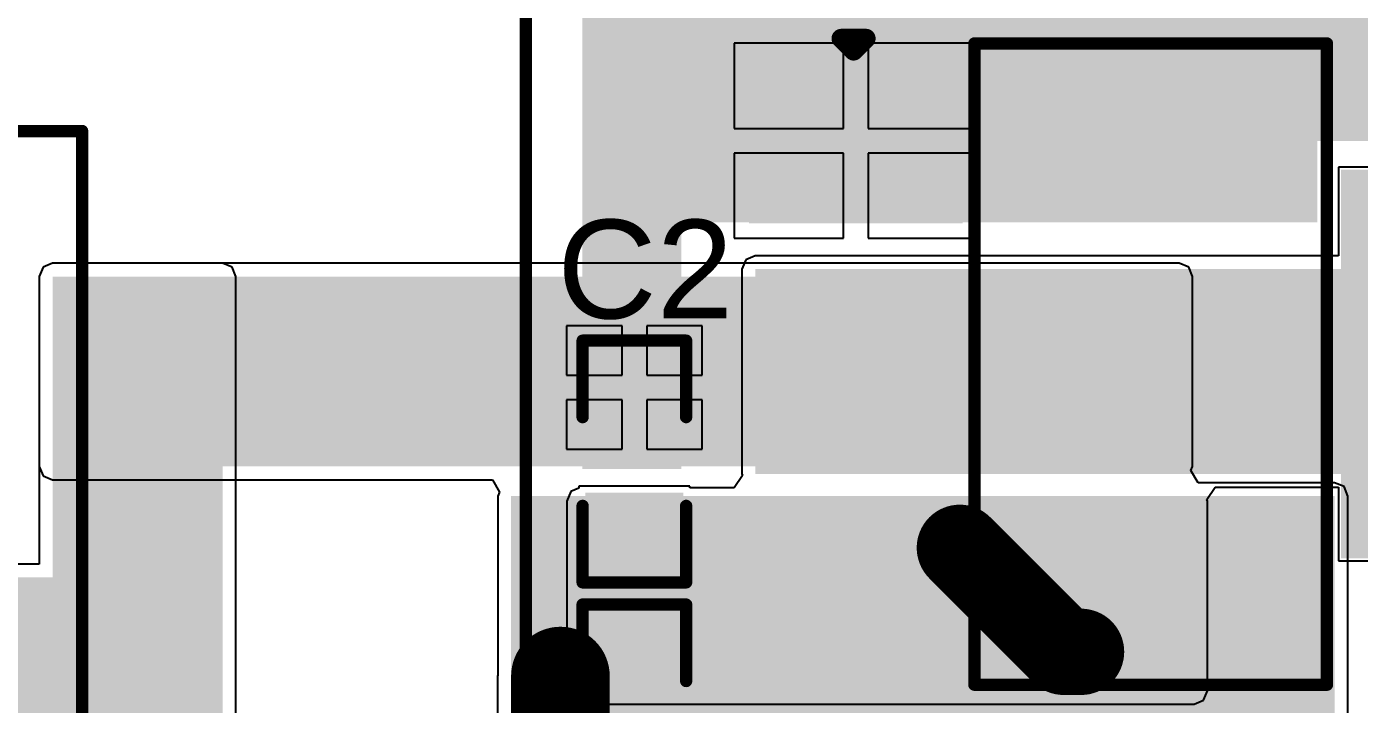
# Model space of a CAD drawing. Header units: millimetres. Extents: x -0.27 to 4.7, y -0.39 to 2.83.
# Drawn here: x 2.78 to 3.32, y 1.826 to 2.1 of the extents above; entities that cross this region are included whole.
import ezdxf

# ---------------------------------------------------------------- set-up
doc = ezdxf.new("R2010")
doc.units = ezdxf.units.MM
doc.header["$MEASUREMENT"] = 0
for name, color, linetype in [('BottomLayer', 5, 'Continuous'), ('BottomSolder', 6, 'Continuous'), ('TopLayer', 1, 'Continuous'), ('TopOverlay', 2, 'Continuous'), ('TopPaste', 8, 'Continuous'), ('TopSolder', 216, 'Continuous'), ('ViaHoleLayer', 16, 'Continuous')]:
    doc.layers.add(name, color=color, linetype=linetype)
doc.styles.add('Arial', font='', dxfattribs={"height": 0.2})
doc.styles.get('Arial').set_extended_font_data('Arial')

# ---------------------------------------------------------------- blocks, each defined once
blk = doc.blocks.new('OLED_0_96________2C_12')
at = {"layer": 'TopOverlay', "const_width": 0.005}
for points in [[(-0.539, 0.062), (0.539, 0.062)], [(0.539, -1.036), (0.539, 0.062)]]:
    blk.add_lwpolyline(points, dxfattribs=at)
at = {"layer": 'TopOverlay', "const_width": 0.0025}
blk.add_lwpolyline([(0.53775, 0.062, 1), (0.54025, 0.062, 1)], format="xyb", close=True, dxfattribs=at)
blk.add_lwpolyline([(0.53775, 0.062, 1), (0.54025, 0.062, 1)], format="xyb", close=True, dxfattribs=at)
blk = doc.blocks.new('ZIO_101954_13')
at = {"layer": 'TopOverlay', "const_width": 0.005}
blk.add_lwpolyline([(0.719, -1.74), (0.719, 0.057)], dxfattribs=at)
blk = doc.blocks.new('SOT__223_59')
at = {"layer": 'TopLayer'}
for points in [[(-0.0748, 0.15945), (0.0748, 0.15945), (0.0748, 0.08071), (-0.0748, 0.08071)], [(-0.12008, -0.08071), (-0.06102, -0.08071), (-0.06102, -0.15945), (-0.12008, -0.15945)], [(-0.02953, -0.08071), (0.02953, -0.08071), (0.02953, -0.15945), (-0.02953, -0.15945)], [(0.06102, -0.08071), (0.12008, -0.08071), (0.12008, -0.15945), (0.06102, -0.15945)]]:
    blk.add_hatch(color=1, dxfattribs=at).paths.add_polyline_path(points)
at = {"layer": 'TopPaste'}
for points in [[(-0.0748, 0.15945), (0.0748, 0.15945), (0.0748, 0.08071), (-0.0748, 0.08071)], [(-0.12008, -0.08071), (-0.06102, -0.08071), (-0.06102, -0.15945), (-0.12008, -0.15945)], [(-0.02953, -0.08071), (0.02953, -0.08071), (0.02953, -0.15945), (-0.02953, -0.15945)], [(0.06102, -0.08071), (0.12008, -0.08071), (0.12008, -0.15945), (0.06102, -0.15945)]]:
    blk.add_hatch(color=8, dxfattribs=at).paths.add_polyline_path(points)
at = {"layer": 'TopSolder'}
for points in [[(-0.0788, 0.16345), (0.0788, 0.16345), (0.0788, 0.07671), (-0.0788, 0.07671)], [(-0.12408, -0.07671), (-0.05702, -0.07671), (-0.05702, -0.16345), (-0.12408, -0.16345)], [(-0.03353, -0.07671), (0.03353, -0.07671), (0.03353, -0.16345), (-0.03353, -0.16345)], [(0.05702, -0.07671), (0.12408, -0.07671), (0.12408, -0.16345), (0.05702, -0.16345)]]:
    blk.add_hatch(color=216, dxfattribs=at).paths.add_polyline_path(points)
at = {"layer": 'TopOverlay'}
for points, const_width in [([(-0.13, -0.072), (-0.13, 0.071)], 0.005), ([(0.13, 0.071), (-0.13, 0.071)], 0.005), ([(0.13, -0.072), (0.13, 0.071)], 0.005), ([(0.13, -0.072), (-0.13, -0.072)], 0.005), ([(-0.132, -0.126), (-0.132, -0.116)], 0.00787), ([(-0.127, -0.121), (-0.132, -0.116)], 0.00787), ([(-0.132, -0.126), (-0.127, -0.121)], 0.00787)]:
    blk.add_lwpolyline(points, dxfattribs=dict(at, const_width=const_width))
for points, const_width in [([(-0.13125, 0.071, 1), (-0.12875, 0.071, 1)], 0.0025), ([(-0.13125, 0.071, 1), (-0.12875, 0.071, 1)], 0.0025), ([(0.12875, 0.071, 1), (0.13125, 0.071, 1)], 0.0025), ([(0.12875, 0.071, 1), (0.13125, 0.071, 1)], 0.0025), ([(-0.13125, -0.072, 1), (-0.12875, -0.072, 1)], 0.0025), ([(-0.13125, -0.072, 1), (-0.12875, -0.072, 1)], 0.0025), ([(0.12875, -0.072, 1), (0.13125, -0.072, 1)], 0.0025), ([(0.12875, -0.072, 1), (0.13125, -0.072, 1)], 0.0025), ([(-0.13397, -0.116, 1), (-0.13003, -0.116, 1)], 0.00394), ([(-0.13397, -0.116, 1), (-0.13003, -0.116, 1)], 0.00394), ([(-0.12897, -0.121, 1), (-0.12503, -0.121, 1)], 0.00394), ([(-0.12897, -0.121, 1), (-0.12503, -0.121, 1)], 0.00394), ([(-0.13397, -0.126, 1), (-0.13003, -0.126, 1)], 0.00394), ([(-0.13397, -0.126, 1), (-0.13003, -0.126, 1)], 0.00394)]:
    blk.add_lwpolyline(points, format="xyb", close=True, dxfattribs=dict(at, const_width=const_width))
blk = doc.blocks.new('C___0603_214')
at = {"layer": 'TopLayer'}
for points in [[(-0.015, 0.0175), (-0.015, -0.0175), (-0.045, -0.0175), (-0.045, 0.0175)], [(0.045, 0.0175), (0.045, -0.0175), (0.015, -0.0175), (0.015, 0.0175)]]:
    blk.add_hatch(color=1, dxfattribs=at).paths.add_polyline_path(points)
at = {"layer": 'TopPaste'}
for points in [[(-0.015, 0.0175), (-0.015, -0.0175), (-0.045, -0.0175), (-0.045, 0.0175)], [(0.045, 0.0175), (0.045, -0.0175), (0.015, -0.0175), (0.015, 0.0175)]]:
    blk.add_hatch(color=8, dxfattribs=at).paths.add_polyline_path(points)
at = {"layer": 'TopSolder'}
for points in [[(-0.01264, 0.01986), (-0.01264, -0.01986), (-0.04736, -0.01986), (-0.04736, 0.01986)], [(0.04736, 0.01986), (0.04736, -0.01986), (0.01264, -0.01986), (0.01264, 0.01986)]]:
    blk.add_hatch(color=216, dxfattribs=at).paths.add_polyline_path(points)
at = {"layer": 'TopOverlay', "const_width": 0.005}
for points in [[(-0.049, -0.021), (-0.049, 0.021)], [(-0.018, 0.021), (-0.049, 0.021)], [(0.049, 0.021), (0.018, 0.021)], [(0.049, -0.021), (0.049, 0.021)], [(-0.018, -0.021), (-0.049, -0.021)], [(0.049, -0.021), (0.018, -0.021)]]:
    blk.add_lwpolyline(points, dxfattribs=at)
at = {"layer": 'TopOverlay', "const_width": 0.0025}
for points in [[(-0.05025, 0.021, 1), (-0.04775, 0.021, 1)], [(-0.05025, 0.021, 1), (-0.04775, 0.021, 1)], [(-0.01925, 0.021, 1), (-0.01675, 0.021, 1)], [(0.01675, 0.021, 1), (0.01925, 0.021, 1)], [(0.04775, 0.021, 1), (0.05025, 0.021, 1)], [(0.04775, 0.021, 1), (0.05025, 0.021, 1)], [(-0.05025, -0.021, 1), (-0.04775, -0.021, 1)], [(-0.05025, -0.021, 1), (-0.04775, -0.021, 1)], [(-0.01925, -0.021, 1), (-0.01675, -0.021, 1)], [(0.01675, -0.021, 1), (0.01925, -0.021, 1)], [(0.04775, -0.021, 1), (0.05025, -0.021, 1)], [(0.04775, -0.021, 1), (0.05025, -0.021, 1)]]:
    blk.add_lwpolyline(points, format="xyb", close=True, dxfattribs=at)
blk = doc.blocks.new('C___0603_215')
at = {"layer": 'TopLayer'}
for points in [[(-0.015, 0.0175), (-0.015, -0.0175), (-0.045, -0.0175), (-0.045, 0.0175)], [(0.045, 0.0175), (0.045, -0.0175), (0.015, -0.0175), (0.015, 0.0175)]]:
    blk.add_hatch(color=1, dxfattribs=at).paths.add_polyline_path(points)
at = {"layer": 'TopPaste'}
for points in [[(-0.015, 0.0175), (-0.015, -0.0175), (-0.045, -0.0175), (-0.045, 0.0175)], [(0.045, 0.0175), (0.045, -0.0175), (0.015, -0.0175), (0.015, 0.0175)]]:
    blk.add_hatch(color=8, dxfattribs=at).paths.add_polyline_path(points)
at = {"layer": 'TopSolder'}
for points in [[(-0.01264, 0.01986), (-0.01264, -0.01986), (-0.04736, -0.01986), (-0.04736, 0.01986)], [(0.04736, 0.01986), (0.04736, -0.01986), (0.01264, -0.01986), (0.01264, 0.01986)]]:
    blk.add_hatch(color=216, dxfattribs=at).paths.add_polyline_path(points)
at = {"layer": 'TopOverlay', "const_width": 0.005}
for points in [[(-0.049, 0.021), (-0.018, 0.021)], [(-0.049, 0.021), (-0.049, -0.021)], [(0.018, 0.021), (0.049, 0.021)], [(0.049, 0.021), (0.049, -0.021)], [(-0.049, -0.021), (-0.018, -0.021)], [(0.018, -0.021), (0.049, -0.021)]]:
    blk.add_lwpolyline(points, dxfattribs=at)
at = {"layer": 'TopOverlay', "const_width": 0.0025}
for points in [[(-0.05025, 0.021, 1), (-0.04775, 0.021, 1)], [(-0.05025, 0.021, 1), (-0.04775, 0.021, 1)], [(-0.01925, 0.021, 1), (-0.01675, 0.021, 1)], [(0.01675, 0.021, 1), (0.01925, 0.021, 1)], [(0.04775, 0.021, 1), (0.05025, 0.021, 1)], [(0.04775, 0.021, 1), (0.05025, 0.021, 1)], [(-0.05025, -0.021, 1), (-0.04775, -0.021, 1)], [(-0.05025, -0.021, 1), (-0.04775, -0.021, 1)], [(-0.01925, -0.021, 1), (-0.01675, -0.021, 1)], [(0.01675, -0.021, 1), (0.01925, -0.021, 1)], [(0.04775, -0.021, 1), (0.05025, -0.021, 1)], [(0.04775, -0.021, 1), (0.05025, -0.021, 1)]]:
    blk.add_lwpolyline(points, format="xyb", close=True, dxfattribs=at)

msp = doc.modelspace()

# ---------------------------------------------------------------- hatches: boundary and pattern name
at = {"layer": 'BottomLayer'}
for points in [[(2.79, 1.922), (3.247, 1.922), (3.247, 1.999), (2.79, 1.999)], [(2.976, 1.802), (3.31, 1.802), (3.31, 1.91), (2.976, 1.91)]]:
    msp.add_hatch(color=5, dxfattribs=at).paths.add_polyline_path(points)
h = msp.add_hatch(color=5, dxfattribs=at)
edge = h.paths.add_edge_path()
edge.add_arc((3.196, 1.986), 0.01181, 0, 360)
h = msp.add_hatch(color=5, dxfattribs=at)
edge = h.paths.add_edge_path()
edge.add_arc((3.226, 1.986), 0.01181, 0, 360)
h = msp.add_hatch(color=5, dxfattribs=at)
edge = h.paths.add_edge_path()
edge.add_arc((2.819, 1.976), 0.01181, 0, 360)
h = msp.add_hatch(color=5, dxfattribs=at)
edge = h.paths.add_edge_path()
edge.add_arc((3.196, 1.96033), 0.01181, 0, 360)
h = msp.add_hatch(color=5, dxfattribs=at)
edge = h.paths.add_edge_path()
edge.add_arc((3.226, 1.96033), 0.01181, 0, 360)
h = msp.add_hatch(color=5, dxfattribs=at)
edge = h.paths.add_edge_path()
edge.add_arc((2.819, 1.94), 0.01181, 0, 360)
h = msp.add_hatch(color=5, dxfattribs=at)
edge = h.paths.add_edge_path()
edge.add_arc((3.196, 1.93467), 0.01181, 0, 360)
h = msp.add_hatch(color=5, dxfattribs=at)
edge = h.paths.add_edge_path()
edge.add_arc((3.226, 1.93467), 0.01181, 0, 360)
h = msp.add_hatch(color=5, dxfattribs=at)
edge = h.paths.add_edge_path()
edge.add_arc((3.199, 1.897), 0.01181, 0, 360)
h = msp.add_hatch(color=5, dxfattribs=at)
edge = h.paths.add_edge_path()
edge.add_arc((3.229, 1.897), 0.01181, 0, 360)
h = msp.add_hatch(color=5, dxfattribs=at)
edge = h.paths.add_edge_path()
edge.add_arc((3.057, 1.896), 0.01181, 0, 360)
h = msp.add_hatch(color=5, dxfattribs=at)
edge = h.paths.add_edge_path()
edge.add_arc((3.057, 1.87033), 0.01181, 0, 360)
h = msp.add_hatch(color=5, dxfattribs=at)
edge = h.paths.add_edge_path()
edge.add_arc((3.199, 1.87133), 0.01181, 0, 360)
h = msp.add_hatch(color=5, dxfattribs=at)
edge = h.paths.add_edge_path()
edge.add_arc((3.229, 1.87133), 0.01181, 0, 360)
h = msp.add_hatch(color=5, dxfattribs=at)
edge = h.paths.add_edge_path()
edge.add_arc((3.057, 1.84467), 0.01181, 0, 360)
h = msp.add_hatch(color=5, dxfattribs=at)
edge = h.paths.add_edge_path()
edge.add_arc((3.199, 1.84567), 0.01181, 0, 360)
h = msp.add_hatch(color=5, dxfattribs=at)
edge = h.paths.add_edge_path()
edge.add_arc((3.229, 1.84567), 0.01181, 0, 360)
at = {"layer": 'BottomSolder'}
h = msp.add_hatch(color=6, dxfattribs=at)
edge = h.paths.add_edge_path()
edge.add_arc((3.196, 1.986), 0.00591, 0, 360)
h = msp.add_hatch(color=6, dxfattribs=at)
edge = h.paths.add_edge_path()
edge.add_arc((3.226, 1.986), 0.00591, 0, 360)
h = msp.add_hatch(color=6, dxfattribs=at)
edge = h.paths.add_edge_path()
edge.add_arc((2.819, 1.976), 0.00591, 0, 360)
h = msp.add_hatch(color=6, dxfattribs=at)
edge = h.paths.add_edge_path()
edge.add_arc((3.196, 1.96033), 0.00591, 0, 360)
h = msp.add_hatch(color=6, dxfattribs=at)
edge = h.paths.add_edge_path()
edge.add_arc((3.226, 1.96033), 0.00591, 0, 360)
h = msp.add_hatch(color=6, dxfattribs=at)
edge = h.paths.add_edge_path()
edge.add_arc((2.819, 1.94), 0.00591, 0, 360)
h = msp.add_hatch(color=6, dxfattribs=at)
edge = h.paths.add_edge_path()
edge.add_arc((3.196, 1.93467), 0.00591, 0, 360)
h = msp.add_hatch(color=6, dxfattribs=at)
edge = h.paths.add_edge_path()
edge.add_arc((3.226, 1.93467), 0.00591, 0, 360)
h = msp.add_hatch(color=6, dxfattribs=at)
edge = h.paths.add_edge_path()
edge.add_arc((3.199, 1.897), 0.00591, 0, 360)
h = msp.add_hatch(color=6, dxfattribs=at)
edge = h.paths.add_edge_path()
edge.add_arc((3.229, 1.897), 0.00591, 0, 360)
h = msp.add_hatch(color=6, dxfattribs=at)
edge = h.paths.add_edge_path()
edge.add_arc((3.057, 1.896), 0.00591, 0, 360)
h = msp.add_hatch(color=6, dxfattribs=at)
edge = h.paths.add_edge_path()
edge.add_arc((3.057, 1.87033), 0.00591, 0, 360)
h = msp.add_hatch(color=6, dxfattribs=at)
edge = h.paths.add_edge_path()
edge.add_arc((3.199, 1.87133), 0.00591, 0, 360)
h = msp.add_hatch(color=6, dxfattribs=at)
edge = h.paths.add_edge_path()
edge.add_arc((3.229, 1.87133), 0.00591, 0, 360)
h = msp.add_hatch(color=6, dxfattribs=at)
edge = h.paths.add_edge_path()
edge.add_arc((3.057, 1.84467), 0.00591, 0, 360)
h = msp.add_hatch(color=6, dxfattribs=at)
edge = h.paths.add_edge_path()
edge.add_arc((3.199, 1.84567), 0.00591, 0, 360)
h = msp.add_hatch(color=6, dxfattribs=at)
edge = h.paths.add_edge_path()
edge.add_arc((3.229, 1.84567), 0.00591, 0, 360)
at = {"layer": 'TopLayer'}
for points in [[(3.018, 2.054), (3.57582, 2.054), (3.57582, 2.57695), (3.018, 2.57695)], [(3.045, 1.921), (3.045, 2.189), (3.00495, 2.189), (3.00495, 1.921)], [(3.303, 2.05895), (3.03082, 2.05895), (3.03082, 2.02095), (3.303, 2.02095)], [(3.075, 1.919), (3.321, 1.919), (3.321, 2.002), (3.075, 2.002)], [(2.79, 1.84415), (2.859, 1.84415), (2.859, 1.999), (2.79, 1.999)], [(3.004, 1.831), (3.253, 1.831), (3.253, 1.90795), (3.004, 1.90795)], [(2.859, 1.819), (2.859, 1.877), (1.895, 1.877), (1.895, 1.819)]]:
    msp.add_hatch(color=1, dxfattribs=at).paths.add_polyline_path(points)
h = msp.add_hatch(color=1, dxfattribs=at)
edge = h.paths.add_edge_path()
edge.add_arc((3.196, 1.986), 0.01181, 0, 360)
h = msp.add_hatch(color=1, dxfattribs=at)
edge = h.paths.add_edge_path()
edge.add_arc((3.226, 1.986), 0.01181, 0, 360)
h = msp.add_hatch(color=1, dxfattribs=at)
edge = h.paths.add_edge_path()
edge.add_arc((2.819, 1.976), 0.01181, 0, 360)
h = msp.add_hatch(color=1, dxfattribs=at)
edge = h.paths.add_edge_path()
edge.add_arc((3.196, 1.96033), 0.01181, 0, 360)
h = msp.add_hatch(color=1, dxfattribs=at)
edge = h.paths.add_edge_path()
edge.add_arc((3.226, 1.96033), 0.01181, 0, 360)
h = msp.add_hatch(color=1, dxfattribs=at)
edge = h.paths.add_edge_path()
edge.add_arc((2.819, 1.94), 0.01181, 0, 360)
h = msp.add_hatch(color=1, dxfattribs=at)
edge = h.paths.add_edge_path()
edge.add_arc((3.196, 1.93467), 0.01181, 0, 360)
h = msp.add_hatch(color=1, dxfattribs=at)
edge = h.paths.add_edge_path()
edge.add_arc((3.226, 1.93467), 0.01181, 0, 360)
h = msp.add_hatch(color=1, dxfattribs=at)
edge = h.paths.add_edge_path()
edge.add_arc((3.199, 1.897), 0.01181, 0, 360)
h = msp.add_hatch(color=1, dxfattribs=at)
edge = h.paths.add_edge_path()
edge.add_arc((3.229, 1.897), 0.01181, 0, 360)
h = msp.add_hatch(color=1, dxfattribs=at)
edge = h.paths.add_edge_path()
edge.add_arc((3.057, 1.896), 0.01181, 0, 360)
h = msp.add_hatch(color=1, dxfattribs=at)
edge = h.paths.add_edge_path()
edge.add_arc((3.057, 1.87033), 0.01181, 0, 360)
h = msp.add_hatch(color=1, dxfattribs=at)
edge = h.paths.add_edge_path()
edge.add_arc((3.199, 1.87133), 0.01181, 0, 360)
h = msp.add_hatch(color=1, dxfattribs=at)
edge = h.paths.add_edge_path()
edge.add_arc((3.229, 1.87133), 0.01181, 0, 360)
h = msp.add_hatch(color=1, dxfattribs=at)
edge = h.paths.add_edge_path()
edge.add_arc((3.057, 1.84467), 0.01181, 0, 360)
h = msp.add_hatch(color=1, dxfattribs=at)
edge = h.paths.add_edge_path()
edge.add_arc((3.199, 1.84567), 0.01181, 0, 360)
h = msp.add_hatch(color=1, dxfattribs=at)
edge = h.paths.add_edge_path()
edge.add_arc((3.229, 1.84567), 0.01181, 0, 360)
at = {"layer": 'TopSolder'}
h = msp.add_hatch(color=216, dxfattribs=at)
edge = h.paths.add_edge_path()
edge.add_arc((3.196, 1.986), 0.00591, 0, 360)
h = msp.add_hatch(color=216, dxfattribs=at)
edge = h.paths.add_edge_path()
edge.add_arc((3.226, 1.986), 0.00591, 0, 360)
h = msp.add_hatch(color=216, dxfattribs=at)
edge = h.paths.add_edge_path()
edge.add_arc((2.819, 1.976), 0.00591, 0, 360)
h = msp.add_hatch(color=216, dxfattribs=at)
edge = h.paths.add_edge_path()
edge.add_arc((3.196, 1.96033), 0.00591, 0, 360)
h = msp.add_hatch(color=216, dxfattribs=at)
edge = h.paths.add_edge_path()
edge.add_arc((3.226, 1.96033), 0.00591, 0, 360)
h = msp.add_hatch(color=216, dxfattribs=at)
edge = h.paths.add_edge_path()
edge.add_arc((2.819, 1.94), 0.00591, 0, 360)
h = msp.add_hatch(color=216, dxfattribs=at)
edge = h.paths.add_edge_path()
edge.add_arc((3.196, 1.93467), 0.00591, 0, 360)
h = msp.add_hatch(color=216, dxfattribs=at)
edge = h.paths.add_edge_path()
edge.add_arc((3.226, 1.93467), 0.00591, 0, 360)
h = msp.add_hatch(color=216, dxfattribs=at)
edge = h.paths.add_edge_path()
edge.add_arc((3.199, 1.897), 0.00591, 0, 360)
h = msp.add_hatch(color=216, dxfattribs=at)
edge = h.paths.add_edge_path()
edge.add_arc((3.229, 1.897), 0.00591, 0, 360)
h = msp.add_hatch(color=216, dxfattribs=at)
edge = h.paths.add_edge_path()
edge.add_arc((3.057, 1.896), 0.00591, 0, 360)
h = msp.add_hatch(color=216, dxfattribs=at)
edge = h.paths.add_edge_path()
edge.add_arc((3.057, 1.87033), 0.00591, 0, 360)
h = msp.add_hatch(color=216, dxfattribs=at)
edge = h.paths.add_edge_path()
edge.add_arc((3.199, 1.87133), 0.00591, 0, 360)
h = msp.add_hatch(color=216, dxfattribs=at)
edge = h.paths.add_edge_path()
edge.add_arc((3.229, 1.87133), 0.00591, 0, 360)
h = msp.add_hatch(color=216, dxfattribs=at)
edge = h.paths.add_edge_path()
edge.add_arc((3.057, 1.84467), 0.00591, 0, 360)
h = msp.add_hatch(color=216, dxfattribs=at)
edge = h.paths.add_edge_path()
edge.add_arc((3.199, 1.84567), 0.00591, 0, 360)
h = msp.add_hatch(color=216, dxfattribs=at)
edge = h.paths.add_edge_path()
edge.add_arc((3.229, 1.84567), 0.00591, 0, 360)
at = {"layer": 'ViaHoleLayer'}
h = msp.add_hatch(color=16, dxfattribs=at)
edge = h.paths.add_edge_path()
edge.add_arc((3.196, 1.986), 0.00591, 0, 360)
h = msp.add_hatch(color=16, dxfattribs=at)
edge = h.paths.add_edge_path()
edge.add_arc((3.226, 1.986), 0.00591, 0, 360)
h = msp.add_hatch(color=16, dxfattribs=at)
edge = h.paths.add_edge_path()
edge.add_arc((2.819, 1.976), 0.00591, 0, 360)
h = msp.add_hatch(color=16, dxfattribs=at)
edge = h.paths.add_edge_path()
edge.add_arc((3.196, 1.96033), 0.00591, 0, 360)
h = msp.add_hatch(color=16, dxfattribs=at)
edge = h.paths.add_edge_path()
edge.add_arc((3.226, 1.96033), 0.00591, 0, 360)
h = msp.add_hatch(color=16, dxfattribs=at)
edge = h.paths.add_edge_path()
edge.add_arc((2.819, 1.94), 0.00591, 0, 360)
h = msp.add_hatch(color=16, dxfattribs=at)
edge = h.paths.add_edge_path()
edge.add_arc((3.196, 1.93467), 0.00591, 0, 360)
h = msp.add_hatch(color=16, dxfattribs=at)
edge = h.paths.add_edge_path()
edge.add_arc((3.226, 1.93467), 0.00591, 0, 360)
h = msp.add_hatch(color=16, dxfattribs=at)
edge = h.paths.add_edge_path()
edge.add_arc((3.199, 1.897), 0.00591, 0, 360)
h = msp.add_hatch(color=16, dxfattribs=at)
edge = h.paths.add_edge_path()
edge.add_arc((3.229, 1.897), 0.00591, 0, 360)
h = msp.add_hatch(color=16, dxfattribs=at)
edge = h.paths.add_edge_path()
edge.add_arc((3.057, 1.896), 0.00591, 0, 360)
h = msp.add_hatch(color=16, dxfattribs=at)
edge = h.paths.add_edge_path()
edge.add_arc((3.057, 1.87033), 0.00591, 0, 360)
h = msp.add_hatch(color=16, dxfattribs=at)
edge = h.paths.add_edge_path()
edge.add_arc((3.199, 1.87133), 0.00591, 0, 360)
h = msp.add_hatch(color=16, dxfattribs=at)
edge = h.paths.add_edge_path()
edge.add_arc((3.229, 1.87133), 0.00591, 0, 360)
h = msp.add_hatch(color=16, dxfattribs=at)
edge = h.paths.add_edge_path()
edge.add_arc((3.057, 1.84467), 0.00591, 0, 360)
h = msp.add_hatch(color=16, dxfattribs=at)
edge = h.paths.add_edge_path()
edge.add_arc((3.199, 1.84567), 0.00591, 0, 360)
h = msp.add_hatch(color=16, dxfattribs=at)
edge = h.paths.add_edge_path()
edge.add_arc((3.229, 1.84567), 0.00591, 0, 360)

# ---------------------------------------------------------------- linework, layer by layer
at = {"layer": 'BottomLayer'}
for p, q in [((2.78617, 2.00283), (2.78459, 1.999)), ((2.79, 2.00441), (2.78617, 2.00283)), ((3.247, 2.00441), (2.79, 2.00441)), ((3.25083, 2.00283), (3.247, 2.00441)), ((3.25241, 1.999), (3.25083, 2.00283)), ((2.78459, 1.999), (2.78459, 1.922)), ((3.25241, 1.922), (3.25241, 1.999)), ((2.78459, 1.922), (2.78617, 1.91817)), ((3.25175, 1.92041), (3.25241, 1.922)), ((3.2546, 1.91541), (3.25175, 1.92041)), ((2.78617, 1.91817), (2.79, 1.91659)), ((2.79, 1.91659), (2.9684, 1.91659)), ((2.9684, 1.91659), (2.97125, 1.91159)), ((3.31, 1.91541), (3.2546, 1.91541)), ((3.31383, 1.91383), (3.31, 1.91541)), ((3.31541, 1.91), (3.31383, 1.91383)), ((2.97125, 1.91159), (2.97059, 1.91)), ((2.97059, 1.91), (2.97059, 1.83739)), ((3.31541, 1.802), (3.31541, 1.91)), ((2.97059, 1.83739), (2.97051, 1.837)), ((2.97051, 1.837), (2.97051, 1.522))]:
    msp.add_line(p, q, dxfattribs=at)
for points, const_width in [([(3.158, 1.889), (3.20017, 1.84683)], 0.035), ([(3.20017, 1.84683), (3.20717, 1.84683)], 0.035), ([(2.996, 1.522), (2.996, 1.837)], 0.04)]:
    msp.add_lwpolyline(points, dxfattribs=dict(at, const_width=const_width))
for points, const_width in [([(3.14925, 1.889, 1), (3.16675, 1.889, 1)], 0.0175), ([(3.19142, 1.84683, 1), (3.20892, 1.84683, 1)], 0.0175), ([(3.19142, 1.84683, 1), (3.20892, 1.84683, 1)], 0.0175), ([(3.19842, 1.84683, 1), (3.21592, 1.84683, 1)], 0.0175), ([(2.986, 1.837, 1), (3.006, 1.837, 1)], 0.02)]:
    msp.add_lwpolyline(points, format="xyb", close=True, dxfattribs=dict(at, const_width=const_width))
at = {"layer": 'TopLayer'}
for p, q in [((3.11082, 2.09358), (3.06645, 2.09358)), ((3.06645, 2.09358), (3.06645, 2.05905)), ((3.11082, 2.05905), (3.11082, 2.09358)), ((3.16519, 2.09358), (3.12082, 2.09358)), ((3.12082, 2.09358), (3.12082, 2.05905)), ((3.16519, 2.05905), (3.16519, 2.09358)), ((3.06645, 2.05905), (3.11082, 2.05905)), ((3.12082, 2.05905), (3.16519, 2.05905)), ((3.11082, 2.04905), (3.06645, 2.04905)), ((3.06645, 2.04905), (3.06645, 2.01452)), ((3.11082, 2.01452), (3.11082, 2.04905)), ((3.16519, 2.04905), (3.12082, 2.04905)), ((3.12082, 2.04905), (3.12082, 2.01452)), ((3.16519, 2.01452), (3.16519, 2.04905)), ((3.33496, 2.0433), (3.31161, 2.0433)), ((3.31161, 2.0433), (3.31161, 2.00741)), ((3.06645, 2.01452), (3.11082, 2.01452)), ((3.12082, 2.01452), (3.16519, 2.01452)), ((3.07117, 2.00583), (3.06959, 2.002)), ((3.075, 2.00741), (3.07117, 2.00583)), ((3.31161, 2.00741), (3.075, 2.00741)), ((2.78617, 2.00283), (2.78459, 1.999)), ((2.79, 2.00441), (2.78617, 2.00283)), ((2.859, 2.00441), (2.79, 2.00441)), ((2.86283, 2.00283), (2.859, 2.00441)), ((2.86441, 1.999), (2.86283, 2.00283)), ((3.06959, 2.002), (3.06959, 1.919)), ((2.78459, 1.999), (2.78459, 1.88241)), ((2.86441, 1.877), (2.86441, 1.999)), ((3.021, 1.979), (2.9985, 1.979)), ((2.9985, 1.979), (2.9985, 1.959)), ((3.021, 1.959), (3.021, 1.979)), ((3.0535, 1.979), (3.031, 1.979)), ((3.031, 1.979), (3.031, 1.959)), ((3.0535, 1.959), (3.0535, 1.979)), ((2.9985, 1.959), (3.021, 1.959)), ((3.031, 1.959), (3.0535, 1.959)), ((3.021, 1.949), (2.9985, 1.949)), ((2.9985, 1.949), (2.9985, 1.929)), ((3.021, 1.929), (3.021, 1.949)), ((3.0535, 1.949), (3.031, 1.949)), ((3.031, 1.949), (3.031, 1.929)), ((3.0535, 1.929), (3.0535, 1.949)), ((2.9985, 1.929), (3.021, 1.929)), ((3.031, 1.929), (3.0535, 1.929)), ((3.06959, 1.919), (3.06985, 1.91836)), ((3.0485, 1.914), (3.0035, 1.914)), ((3.0035, 1.914), (3.0035, 1.91315)), ((3.0485, 1.91336), (3.0485, 1.914)), ((3.06985, 1.91836), (3.06651, 1.91336)), ((3.25815, 1.90859), (3.26149, 1.91359)), ((3.26149, 1.91359), (3.31161, 1.91359)), ((3.31161, 1.91359), (3.31161, 1.8837)), ((3.00017, 1.91178), (2.99859, 1.90795)), ((3.0035, 1.91315), (3.00017, 1.91178)), ((3.06651, 1.91336), (3.0485, 1.91336)), ((3.25841, 1.90795), (3.25815, 1.90859)), ((2.99859, 1.90795), (2.99859, 1.831)), ((3.25841, 1.831), (3.25841, 1.90795)), ((2.78459, 1.88241), (2.26259, 1.88241)), ((3.31161, 1.8837), (3.33359, 1.8837)), ((2.86441, 1.819), (2.86441, 1.877)), ((2.99859, 1.831), (3.00017, 1.82717)), ((3.00017, 1.82717), (3.004, 1.82559)), ((3.253, 1.82559), (3.25683, 1.82717)), ((3.25683, 1.82717), (3.25841, 1.831)), ((3.004, 1.82559), (3.253, 1.82559))]:
    msp.add_line(p, q, dxfattribs=at)

# ---------------------------------------------------------------- block references
for name, p in [('ZIO_101954_13', (2.263, 2.113)), ('OLED_0_96________2C_12', (2.263, 1.996))]:
    msp.add_blockref(name, p)
for name, p, rotation in [('SOT__223_59', (3.2359, 1.9635), 270), ('C___0603_214', (3.026, 1.924), 270), ('C___0603_215', (3.026, 1.817), 90)]:
    msp.add_blockref(name, p, dxfattribs=dict(rotation=rotation))

# ---------------------------------------------------------------- texts
at = {"layer": 'TopOverlay', "style": 'Arial'}
msp.add_text('C2', height=0.04, dxfattribs=at).set_placement((2.99468, 1.98201))

doc.saveas('drawing.dxf')
